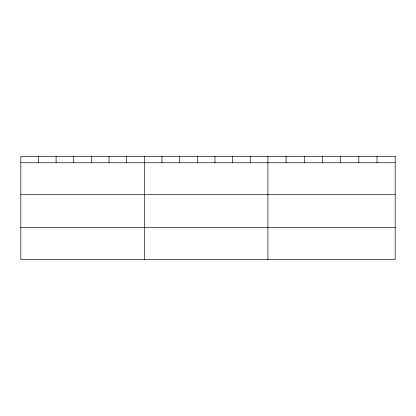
<?xml version="1.0" encoding="UTF-8"?>
<svg xmlns="http://www.w3.org/2000/svg" width="416" height="416" viewBox="0 0 416 416"><rect width="100%" height="100%" fill="white"/><g stroke="black" fill="none" stroke-linecap="round" stroke-linejoin="round"><path stroke-width="0.62" d="M20.8 162.75L395.2 162.75M20.8 194.704L395.2 194.704M20.8 227.63L395.2 227.63M377.016 156.416L377.016 162.75M358.831 156.416L358.831 162.75M340.647 156.416L340.647 162.75M322.457 156.416L322.457 162.75M304.273 156.416L304.273 162.75M286.088 156.416L286.088 162.75M267.904 156.416L267.904 259.584M250.255 156.416L250.255 162.75M232.601 156.416L232.601 162.75M214.952 156.416L214.952 162.75M197.304 156.416L197.304 162.75M179.655 156.416L179.655 162.75M162.001 156.416L162.001 162.75M144.352 156.416L144.352 259.584M126.703 156.416L126.703 162.75M109.049 156.416L109.049 162.75M91.4 156.416L91.4 162.75M73.752 156.416L73.752 162.75M56.103 156.416L56.103 162.75M38.449 156.416L38.449 162.75M395.2 156.416L20.8 156.416L20.8 259.584L395.2 259.584L395.2 156.416"/></g></svg>
